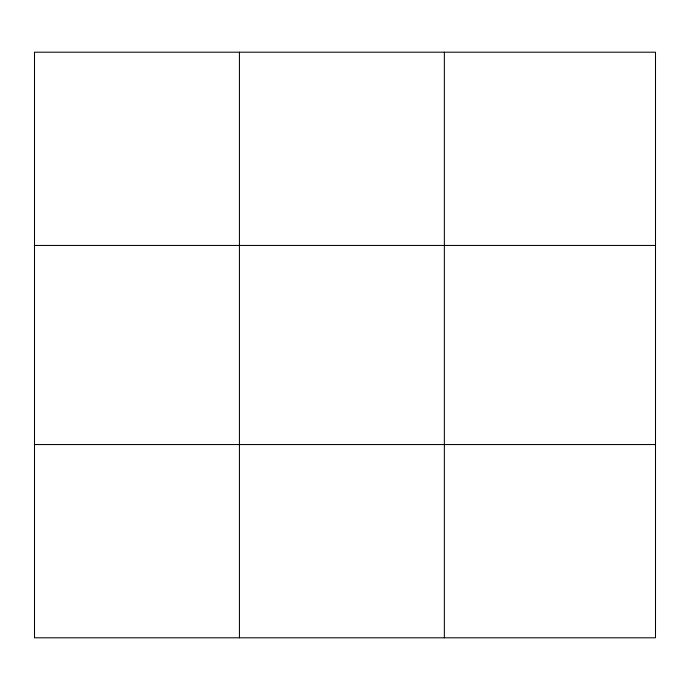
<?xml version="1.0" encoding="UTF-8"?>
<svg xmlns="http://www.w3.org/2000/svg" width="690" height="690" viewBox="0 0 690 690"><rect width="100%" height="100%" fill="white"/><g stroke="black" fill="none" stroke-linecap="round" stroke-linejoin="round"><path stroke-width="1.03" d="M239.43 52.199L239.43 637.802M444.36 52.199L444.36 637.802M34.5 245.45L655.5 245.45M34.5 444.55L655.5 444.55M655.5 589.484L655.5 637.802L34.5 637.802L34.5 52.199L655.5 52.199L655.5 589.484"/></g></svg>
